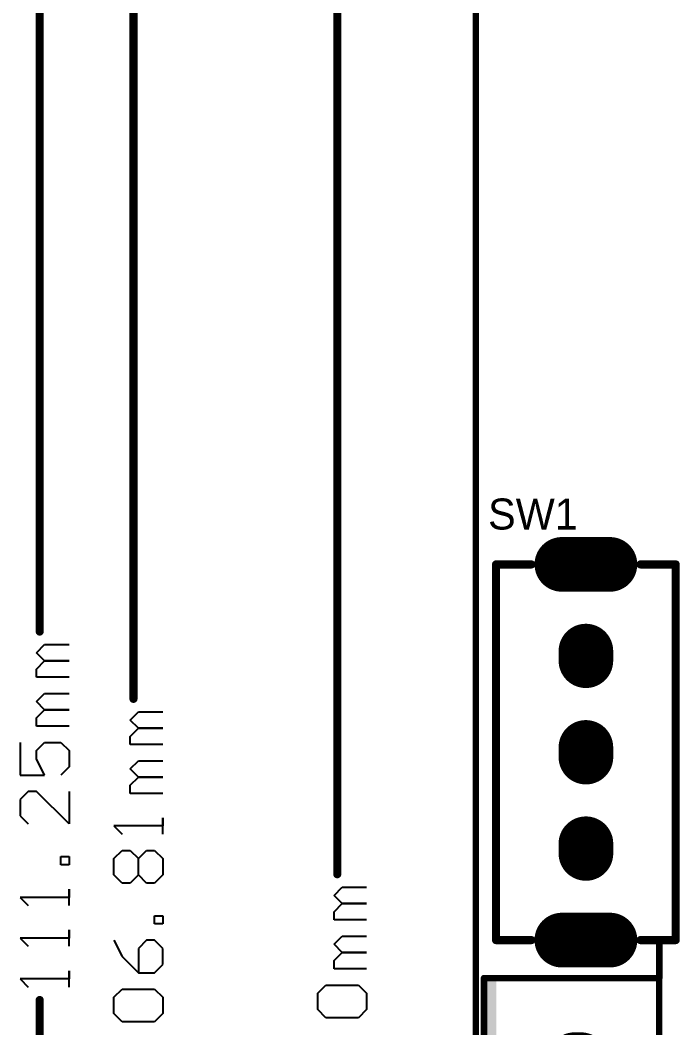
# Model space of a CAD drawing. Header units: millimetres. Extents: x -0.56 to 8.11, y -1.04 to 4.22.
# Drawn here: x -0.559 to 0.25, y 1.749 to 2.985 of the extents above; entities that cross this region are included whole.
import ezdxf

# ---------------------------------------------------------------- set-up
doc = ezdxf.new("R2010")
doc.units = ezdxf.units.MM
doc.header["$MEASUREMENT"] = 0
for name, color, linetype in [('BottomLayer', 5, 'Continuous'), ('BottomSolder', 6, 'Continuous'), ('KeepOutLayer', 6, 'Continuous'), ('MultiLayer', 9, 'Continuous'), ('PadHoleLayer', 156, 'Continuous'), ('TopLayer', 1, 'Continuous'), ('TopOverlay', 2, 'Continuous'), ('TopSolder', 216, 'Continuous')]:
    doc.layers.add(name, color=color, linetype=linetype)

# ---------------------------------------------------------------- blocks, each defined once
blk = doc.blocks.new('SW_SS_12F45_4')
at = {"layer": 'BottomLayer', "const_width": 0.0591}
for points in [[(-0.1122, 0.0295), (-0.1122, -0.0295)], [(0.3484, 0.0295), (0.3484, -0.0295)], [(0.0059, 0), (-0.0059, 0)], [(0.124, 0), (0.1122, 0)], [(0.2421, 0), (0.2303, 0)]]:
    blk.add_lwpolyline(points, dxfattribs=at)
at = {"layer": 'BottomLayer', "const_width": 0.0295}
for points in [[(-0.127, 0.0295, 1), (-0.0974, 0.0295, 1)], [(0.3337, 0.0295, 1), (0.3632, 0.0295, 1)], [(-0.0207, 0, 1), (0.0089, 0, 1)], [(-0.0089, 0, 1), (0.0207, 0, 1)], [(0.0974, 0, 1), (0.127, 0, 1)], [(0.1093, 0, 1), (0.1388, 0, 1)], [(0.2156, 0, 1), (0.2451, 0, 1)], [(0.2274, 0, 1), (0.2569, 0, 1)], [(-0.127, -0.0295, 1), (-0.0974, -0.0295, 1)], [(0.3337, -0.0295, 1), (0.3632, -0.0295, 1)]]:
    blk.add_lwpolyline(points, format="xyb", close=True, dxfattribs=at)
at = {"layer": 'BottomSolder', "const_width": 0.0671}
for points in [[(-0.1122, 0.0295), (-0.1122, -0.0295)], [(0.3484, 0.0295), (0.3484, -0.0295)], [(0.0059, 0), (-0.0059, 0)], [(0.124, 0), (0.1122, 0)], [(0.2421, 0), (0.2303, 0)]]:
    blk.add_lwpolyline(points, dxfattribs=at)
at = {"layer": 'BottomSolder', "const_width": 0.0335}
for points in [[(-0.129, 0.0295, 1), (-0.0954, 0.0295, 1)], [(0.3317, 0.0295, 1), (0.3652, 0.0295, 1)], [(-0.0227, 0, 1), (0.0109, 0, 1)], [(-0.0109, 0, 1), (0.0227, 0, 1)], [(0.0954, 0, 1), (0.129, 0, 1)], [(0.1073, 0, 1), (0.1408, 0, 1)], [(0.2136, 0, 1), (0.2471, 0, 1)], [(0.2254, 0, 1), (0.2589, 0, 1)], [(-0.129, -0.0295, 1), (-0.0954, -0.0295, 1)], [(0.3317, -0.0295, 1), (0.3652, -0.0295, 1)]]:
    blk.add_lwpolyline(points, format="xyb", close=True, dxfattribs=at)
at = {"layer": 'MultiLayer', "const_width": 0.0591}
for points in [[(-0.1122, 0.0295), (-0.1122, -0.0295)], [(0.3484, 0.0295), (0.3484, -0.0295)], [(0.0059, 0), (-0.0059, 0)], [(0.124, 0), (0.1122, 0)], [(0.2421, 0), (0.2303, 0)]]:
    blk.add_lwpolyline(points, dxfattribs=at)
at = {"layer": 'MultiLayer', "const_width": 0.0295}
for points in [[(-0.127, 0.0295, 1), (-0.0974, 0.0295, 1)], [(0.3337, 0.0295, 1), (0.3632, 0.0295, 1)], [(-0.0207, 0, 1), (0.0089, 0, 1)], [(-0.0089, 0, 1), (0.0207, 0, 1)], [(0.0974, 0, 1), (0.127, 0, 1)], [(0.1093, 0, 1), (0.1388, 0, 1)], [(0.2156, 0, 1), (0.2451, 0, 1)], [(0.2274, 0, 1), (0.2569, 0, 1)], [(-0.127, -0.0295, 1), (-0.0974, -0.0295, 1)], [(0.3337, -0.0295, 1), (0.3632, -0.0295, 1)]]:
    blk.add_lwpolyline(points, format="xyb", close=True, dxfattribs=at)
at = {"layer": 'PadHoleLayer', "const_width": 0.00689}
for points in [[(-0.0979, -0.0103), (-0.1265, -0.0103, -1), (-0.1265, 0.0103), (-0.0979, 0.0103, -1)], [(-0.0103, -0.0025), (-0.0103, 0.0025, -1), (0.0103, 0.0025), (0.0103, -0.0025, -1)], [(0.1078, -0.0025), (0.1078, 0.0025, -1), (0.1284, 0.0025), (0.1284, -0.0025, -1)], [(0.2259, -0.0025), (0.2259, 0.0025, -1), (0.2466, 0.0025), (0.2466, -0.0025, -1)], [(0.3627, -0.0103), (0.3342, -0.0103, -1), (0.3342, 0.0103), (0.3627, 0.0103, -1)]]:
    blk.add_lwpolyline(points, format="xyb", close=True, dxfattribs=at)
at = {"layer": 'TopLayer', "const_width": 0.0591}
for points in [[(-0.1122, 0.0295), (-0.1122, -0.0295)], [(0.3484, 0.0295), (0.3484, -0.0295)], [(0.0059, 0), (-0.0059, 0)], [(0.124, 0), (0.1122, 0)], [(0.2421, 0), (0.2303, 0)]]:
    blk.add_lwpolyline(points, dxfattribs=at)
at = {"layer": 'TopLayer', "const_width": 0.0295}
for points in [[(-0.127, 0.0295, 1), (-0.0974, 0.0295, 1)], [(0.3337, 0.0295, 1), (0.3632, 0.0295, 1)], [(-0.0207, 0, 1), (0.0089, 0, 1)], [(-0.0089, 0, 1), (0.0207, 0, 1)], [(0.0974, 0, 1), (0.127, 0, 1)], [(0.1093, 0, 1), (0.1388, 0, 1)], [(0.2156, 0, 1), (0.2451, 0, 1)], [(0.2274, 0, 1), (0.2569, 0, 1)], [(-0.127, -0.0295, 1), (-0.0974, -0.0295, 1)], [(0.3337, -0.0295, 1), (0.3632, -0.0295, 1)]]:
    blk.add_lwpolyline(points, format="xyb", close=True, dxfattribs=at)
at = {"layer": 'TopOverlay', "const_width": 0.01}
for points in [[(-0.1122, 0.1102), (0.3484, 0.1102)], [(-0.1122, 0.1102), (-0.1122, 0.0669)], [(0.3484, 0.1102), (0.3484, 0.0669)], [(-0.1122, -0.0669), (-0.1122, -0.1102)], [(0.3484, -0.0669), (0.3484, -0.1102)], [(-0.1122, -0.1102), (0.3484, -0.1102)]]:
    blk.add_lwpolyline(points, dxfattribs=at)
at = {"layer": 'TopOverlay', "const_width": 0.005}
for points in [[(-0.1147, 0.1102, 1), (-0.1097, 0.1102, 1)], [(-0.1147, 0.1102, 1), (-0.1097, 0.1102, 1)], [(0.3459, 0.1102, 1), (0.3509, 0.1102, 1)], [(0.3459, 0.1102, 1), (0.3509, 0.1102, 1)], [(-0.1147, 0.0669, 1), (-0.1097, 0.0669, 1)], [(0.3459, 0.0669, 1), (0.3509, 0.0669, 1)], [(-0.1147, -0.0669, 1), (-0.1097, -0.0669, 1)], [(0.3459, -0.0669, 1), (0.3509, -0.0669, 1)], [(-0.1147, -0.1102, 1), (-0.1097, -0.1102, 1)], [(-0.1147, -0.1102, 1), (-0.1097, -0.1102, 1)], [(0.3459, -0.1102, 1), (0.3509, -0.1102, 1)], [(0.3459, -0.1102, 1), (0.3509, -0.1102, 1)]]:
    blk.add_lwpolyline(points, format="xyb", close=True, dxfattribs=at)
at = {"layer": 'TopSolder', "const_width": 0.0671}
for points in [[(-0.1122, 0.0295), (-0.1122, -0.0295)], [(0.3484, 0.0295), (0.3484, -0.0295)], [(0.0059, 0), (-0.0059, 0)], [(0.124, 0), (0.1122, 0)], [(0.2421, 0), (0.2303, 0)]]:
    blk.add_lwpolyline(points, dxfattribs=at)
at = {"layer": 'TopSolder', "const_width": 0.0335}
for points in [[(-0.129, 0.0295, 1), (-0.0954, 0.0295, 1)], [(0.3317, 0.0295, 1), (0.3652, 0.0295, 1)], [(-0.0227, 0, 1), (0.0109, 0, 1)], [(-0.0109, 0, 1), (0.0227, 0, 1)], [(0.0954, 0, 1), (0.129, 0, 1)], [(0.1073, 0, 1), (0.1408, 0, 1)], [(0.2136, 0, 1), (0.2471, 0, 1)], [(0.2254, 0, 1), (0.2589, 0, 1)], [(-0.129, -0.0295, 1), (-0.0954, -0.0295, 1)], [(0.3317, -0.0295, 1), (0.3652, -0.0295, 1)]]:
    blk.add_lwpolyline(points, format="xyb", close=True, dxfattribs=at)
blk = doc.blocks.new('XH2_54_6P_MCUSWD_18')
at = {"layer": 'BottomLayer', "const_width": 0.0591}
for points in [[(0.0039, 0.5), (-0.0039, 0.5)], [(0.0039, 0.4), (-0.0039, 0.4)], [(0.0039, 0.3), (-0.0039, 0.3)], [(0.0039, 0.2), (-0.0039, 0.2)], [(0.0039, 0.1), (-0.0039, 0.1)], [(0.0039, 0), (-0.0039, 0)]]:
    blk.add_lwpolyline(points, dxfattribs=at)
at = {"layer": 'BottomLayer', "const_width": 0.0295}
for points in [[(-0.0187, 0.5, 1), (0.0108, 0.5, 1)], [(-0.0108, 0.5, 1), (0.0187, 0.5, 1)], [(-0.0187, 0.4, 1), (0.0108, 0.4, 1)], [(-0.0108, 0.4, 1), (0.0187, 0.4, 1)], [(-0.0187, 0.3, 1), (0.0108, 0.3, 1)], [(-0.0108, 0.3, 1), (0.0187, 0.3, 1)], [(-0.0187, 0.2, 1), (0.0108, 0.2, 1)], [(-0.0108, 0.2, 1), (0.0187, 0.2, 1)], [(-0.0187, 0.1, 1), (0.0108, 0.1, 1)], [(-0.0108, 0.1, 1), (0.0187, 0.1, 1)], [(-0.0187, 0, 1), (0.0108, 0, 1)], [(-0.0108, 0, 1), (0.0187, 0, 1)]]:
    blk.add_lwpolyline(points, format="xyb", close=True, dxfattribs=at)
at = {"layer": 'BottomSolder', "const_width": 0.0671}
for points in [[(0.0039, 0.5), (-0.0039, 0.5)], [(0.0039, 0.4), (-0.0039, 0.4)], [(0.0039, 0.3), (-0.0039, 0.3)], [(0.0039, 0.2), (-0.0039, 0.2)], [(0.0039, 0.1), (-0.0039, 0.1)], [(0.0039, 0), (-0.0039, 0)]]:
    blk.add_lwpolyline(points, dxfattribs=at)
at = {"layer": 'BottomSolder', "const_width": 0.0335}
for points in [[(-0.0207, 0.5, 1), (0.0128, 0.5, 1)], [(-0.0128, 0.5, 1), (0.0207, 0.5, 1)], [(-0.0207, 0.4, 1), (0.0128, 0.4, 1)], [(-0.0128, 0.4, 1), (0.0207, 0.4, 1)], [(-0.0207, 0.3, 1), (0.0128, 0.3, 1)], [(-0.0128, 0.3, 1), (0.0207, 0.3, 1)], [(-0.0207, 0.2, 1), (0.0128, 0.2, 1)], [(-0.0128, 0.2, 1), (0.0207, 0.2, 1)], [(-0.0207, 0.1, 1), (0.0128, 0.1, 1)], [(-0.0128, 0.1, 1), (0.0207, 0.1, 1)], [(-0.0207, 0, 1), (0.0128, 0, 1)], [(-0.0128, 0, 1), (0.0207, 0, 1)]]:
    blk.add_lwpolyline(points, format="xyb", close=True, dxfattribs=at)
at = {"layer": 'MultiLayer', "const_width": 0.0591}
for points in [[(0.0039, 0.5), (-0.0039, 0.5)], [(0.0039, 0.4), (-0.0039, 0.4)], [(0.0039, 0.3), (-0.0039, 0.3)], [(0.0039, 0.2), (-0.0039, 0.2)], [(0.0039, 0.1), (-0.0039, 0.1)], [(0.0039, 0), (-0.0039, 0)]]:
    blk.add_lwpolyline(points, dxfattribs=at)
at = {"layer": 'MultiLayer', "const_width": 0.0295}
for points in [[(-0.0187, 0.5, 1), (0.0108, 0.5, 1)], [(-0.0108, 0.5, 1), (0.0187, 0.5, 1)], [(-0.0187, 0.4, 1), (0.0108, 0.4, 1)], [(-0.0108, 0.4, 1), (0.0187, 0.4, 1)], [(-0.0187, 0.3, 1), (0.0108, 0.3, 1)], [(-0.0108, 0.3, 1), (0.0187, 0.3, 1)], [(-0.0187, 0.2, 1), (0.0108, 0.2, 1)], [(-0.0108, 0.2, 1), (0.0187, 0.2, 1)], [(-0.0187, 0.1, 1), (0.0108, 0.1, 1)], [(-0.0108, 0.1, 1), (0.0187, 0.1, 1)], [(-0.0187, 0, 1), (0.0108, 0, 1)], [(-0.0108, 0, 1), (0.0187, 0, 1)]]:
    blk.add_lwpolyline(points, format="xyb", close=True, dxfattribs=at)
at = {"layer": 'PadHoleLayer', "const_width": 0.0197}
for points in [[(-0.0098, 0.5, 1), (0.0098, 0.5, 1)], [(-0.0098, 0.4, 1), (0.0098, 0.4, 1)], [(-0.0098, 0.3, 1), (0.0098, 0.3, 1)], [(-0.0098, 0.2, 1), (0.0098, 0.2, 1)], [(-0.0098, 0.1, 1), (0.0098, 0.1, 1)], [(-0.0098, 0, 1), (0.0098, 0, 1)]]:
    blk.add_lwpolyline(points, format="xyb", close=True, dxfattribs=at)
at = {"layer": 'TopLayer', "const_width": 0.0591}
for points in [[(0.0039, 0.5), (-0.0039, 0.5)], [(0.0039, 0.4), (-0.0039, 0.4)], [(0.0039, 0.3), (-0.0039, 0.3)], [(0.0039, 0.2), (-0.0039, 0.2)], [(0.0039, 0.1), (-0.0039, 0.1)], [(0.0039, 0), (-0.0039, 0)]]:
    blk.add_lwpolyline(points, dxfattribs=at)
at = {"layer": 'TopLayer', "const_width": 0.0295}
for points in [[(-0.0187, 0.5, 1), (0.0108, 0.5, 1)], [(-0.0108, 0.5, 1), (0.0187, 0.5, 1)], [(-0.0187, 0.4, 1), (0.0108, 0.4, 1)], [(-0.0108, 0.4, 1), (0.0187, 0.4, 1)], [(-0.0187, 0.3, 1), (0.0108, 0.3, 1)], [(-0.0108, 0.3, 1), (0.0187, 0.3, 1)], [(-0.0187, 0.2, 1), (0.0108, 0.2, 1)], [(-0.0108, 0.2, 1), (0.0187, 0.2, 1)], [(-0.0187, 0.1, 1), (0.0108, 0.1, 1)], [(-0.0108, 0.1, 1), (0.0187, 0.1, 1)], [(-0.0187, 0, 1), (0.0108, 0, 1)], [(-0.0108, 0, 1), (0.0187, 0, 1)]]:
    blk.add_lwpolyline(points, format="xyb", close=True, dxfattribs=at)
at = {"layer": 'TopOverlay'}
for p, q in [((0.0425, -0.0025), (0.0675, 0.0225)), ((0.0675, 0.0225), (0.0675, -0.0275)), ((0.0675, -0.0275), (0.0425, -0.0025))]:
    blk.add_line(p, q, dxfattribs=at)
for points, const_width in [([(-0.115, 0.6), (0.1, 0.6)], 0.008), ([(-0.115, -0.1), (-0.115, 0.6)], 0.00787), ([(0.1, -0.1), (0.1, 0.6)], 0.00787), ([(-0.115, -0.1), (0.1, -0.1)], 0.00787)]:
    blk.add_lwpolyline(points, dxfattribs=dict(at, const_width=const_width))
for points, const_width in [([(-0.117, 0.6, 1), (-0.113, 0.6, 1)], 0.004), ([(-0.117, 0.6, 1), (-0.113, 0.6, 1)], 0.00394), ([(0.098, 0.6, 1), (0.102, 0.6, 1)], 0.004), ([(0.098, 0.6, 1), (0.102, 0.6, 1)], 0.00394), ([(-0.117, -0.1, 1), (-0.113, -0.1, 1)], 0.00394), ([(-0.117, -0.1, 1), (-0.113, -0.1, 1)], 0.00394), ([(0.098, -0.1, 1), (0.102, -0.1, 1)], 0.00394), ([(0.098, -0.1, 1), (0.102, -0.1, 1)], 0.00394)]:
    blk.add_lwpolyline(points, format="xyb", close=True, dxfattribs=dict(at, const_width=const_width))
for points in [[(-0.115, 0.6), (-0.115, -0.1), (-0.1, 0.6), (-0.1, -0.1)], [(0.075, 0.525), (0.075, 0.475), (0.1, 0.525), (0.1, 0.475)], [(0.075, 0.025), (0.075, -0.025), (0.1, 0.025), (0.1, -0.025)]]:
    blk.add_solid(points, dxfattribs=at)
at = {"layer": 'TopSolder', "const_width": 0.0671}
for points in [[(0.0039, 0.5), (-0.0039, 0.5)], [(0.0039, 0.4), (-0.0039, 0.4)], [(0.0039, 0.3), (-0.0039, 0.3)], [(0.0039, 0.2), (-0.0039, 0.2)], [(0.0039, 0.1), (-0.0039, 0.1)], [(0.0039, 0), (-0.0039, 0)]]:
    blk.add_lwpolyline(points, dxfattribs=at)
at = {"layer": 'TopSolder', "const_width": 0.0335}
for points in [[(-0.0207, 0.5, 1), (0.0128, 0.5, 1)], [(-0.0128, 0.5, 1), (0.0207, 0.5, 1)], [(-0.0207, 0.4, 1), (0.0128, 0.4, 1)], [(-0.0128, 0.4, 1), (0.0207, 0.4, 1)], [(-0.0207, 0.3, 1), (0.0128, 0.3, 1)], [(-0.0128, 0.3, 1), (0.0207, 0.3, 1)], [(-0.0207, 0.2, 1), (0.0128, 0.2, 1)], [(-0.0128, 0.2, 1), (0.0207, 0.2, 1)], [(-0.0207, 0.1, 1), (0.0128, 0.1, 1)], [(-0.0128, 0.1, 1), (0.0207, 0.1, 1)], [(-0.0207, 0, 1), (0.0128, 0, 1)], [(-0.0128, 0, 1), (0.0207, 0, 1)]]:
    blk.add_lwpolyline(points, format="xyb", close=True, dxfattribs=at)

msp = doc.modelspace()

# ---------------------------------------------------------------- linework, layer by layer
at = {"layer": 'KeepOutLayer'}
for p, q in [((-0.539, 2.2089), (-0.529, 2.2189)), ((-0.529, 2.2189), (-0.499, 2.2189)), ((-0.529, 2.1989), (-0.539, 2.2089)), ((-0.539, 2.1889), (-0.529, 2.1989)), ((-0.539, 2.1789), (-0.539, 2.1889)), ((-0.529, 2.1989), (-0.499, 2.1989)), ((-0.499, 2.1989), (-0.529, 2.1989)), ((-0.499, 2.1789), (-0.539, 2.1789)), ((-0.539, 2.149), (-0.529, 2.159)), ((-0.529, 2.159), (-0.499, 2.159)), ((-0.529, 2.139), (-0.539, 2.149)), ((-0.539, 2.129), (-0.529, 2.139)), ((-0.529, 2.139), (-0.499, 2.139)), ((-0.499, 2.139), (-0.529, 2.139)), ((-0.539, 2.119), (-0.539, 2.129)), ((-0.424, 2.1264), (-0.414, 2.1364)), ((-0.414, 2.1164), (-0.424, 2.1264)), ((-0.414, 2.1364), (-0.384, 2.1364)), ((-0.499, 2.119), (-0.539, 2.119)), ((-0.424, 2.1064), (-0.414, 2.1164)), ((-0.414, 2.1164), (-0.384, 2.1164)), ((-0.384, 2.1164), (-0.414, 2.1164)), ((-0.424, 2.0964), (-0.424, 2.1064)), ((-0.559, 2.099), (-0.559, 2.059)), ((-0.539, 2.089), (-0.529, 2.099)), ((-0.539, 2.079), (-0.539, 2.089)), ((-0.529, 2.099), (-0.509, 2.099)), ((-0.509, 2.099), (-0.499, 2.089)), ((-0.499, 2.089), (-0.499, 2.069)), ((-0.384, 2.0964), (-0.424, 2.0964)), ((-0.529, 2.059), (-0.539, 2.079)), ((-0.424, 2.0665), (-0.414, 2.0764)), ((-0.414, 2.0764), (-0.384, 2.0764)), ((-0.499, 2.069), (-0.509, 2.059)), ((-0.414, 2.0565), (-0.424, 2.0665)), ((-0.559, 2.059), (-0.529, 2.059)), ((-0.424, 2.0465), (-0.414, 2.0565)), ((-0.414, 2.0565), (-0.384, 2.0565)), ((-0.384, 2.0565), (-0.414, 2.0565)), ((-0.549, 2.039), (-0.559, 2.029)), ((-0.539, 2.039), (-0.549, 2.039)), ((-0.499, 1.999), (-0.539, 2.039)), ((-0.499, 2.039), (-0.499, 1.999)), ((-0.424, 2.0365), (-0.424, 2.0465)), ((-0.559, 2.029), (-0.559, 2.009)), ((-0.384, 2.0365), (-0.424, 2.0365)), ((-0.559, 2.009), (-0.549, 1.999)), ((-0.384, 1.9865), (-0.384, 2.0065)), ((-0.384, 2.0065), (-0.384, 1.9965)), ((-0.384, 1.9965), (-0.444, 1.9965)), ((-0.444, 1.9965), (-0.434, 1.9865)), ((-0.444, 1.9565), (-0.434, 1.9665)), ((-0.434, 1.9665), (-0.424, 1.9665)), ((-0.424, 1.9665), (-0.414, 1.9565)), ((-0.414, 1.9565), (-0.404, 1.9665)), ((-0.404, 1.9665), (-0.394, 1.9665)), ((-0.394, 1.9665), (-0.384, 1.9565)), ((-0.509, 1.949), (-0.509, 1.959)), ((-0.509, 1.959), (-0.499, 1.959)), ((-0.499, 1.959), (-0.499, 1.949)), ((-0.444, 1.9365), (-0.444, 1.9565)), ((-0.414, 1.9365), (-0.414, 1.9565)), ((-0.384, 1.9565), (-0.384, 1.9365)), ((-0.499, 1.949), (-0.509, 1.949)), ((-0.434, 1.9265), (-0.444, 1.9365)), ((-0.414, 1.9365), (-0.424, 1.9265)), ((-0.404, 1.9265), (-0.414, 1.9365)), ((-0.384, 1.9365), (-0.394, 1.9265)), ((-0.499, 1.899), (-0.499, 1.919)), ((-0.499, 1.919), (-0.499, 1.909)), ((-0.424, 1.9265), (-0.434, 1.9265)), ((-0.394, 1.9265), (-0.404, 1.9265)), ((-0.174, 1.9114), (-0.164, 1.9214)), ((-0.164, 1.9214), (-0.134, 1.9214)), ((-0.499, 1.909), (-0.559, 1.909)), ((-0.559, 1.909), (-0.549, 1.899)), ((-0.164, 1.9014), (-0.174, 1.9114)), ((-0.174, 1.8914), (-0.164, 1.9014)), ((-0.174, 1.8814), (-0.174, 1.8914)), ((-0.164, 1.9014), (-0.134, 1.9014)), ((-0.134, 1.9014), (-0.164, 1.9014)), ((-0.394, 1.8765), (-0.394, 1.8865)), ((-0.394, 1.8865), (-0.384, 1.8865)), ((-0.384, 1.8865), (-0.384, 1.8765)), ((-0.134, 1.8814), (-0.174, 1.8814)), ((-0.499, 1.8491), (-0.499, 1.869)), ((-0.499, 1.869), (-0.499, 1.859)), ((-0.384, 1.8765), (-0.394, 1.8765)), ((-0.499, 1.859), (-0.559, 1.859)), ((-0.559, 1.859), (-0.549, 1.8491)), ((-0.444, 1.8565), (-0.434, 1.8365)), ((-0.404, 1.8565), (-0.414, 1.8465)), ((-0.394, 1.8565), (-0.404, 1.8565)), ((-0.384, 1.8465), (-0.394, 1.8565)), ((-0.174, 1.8515), (-0.164, 1.8615)), ((-0.164, 1.8615), (-0.134, 1.8615)), ((-0.414, 1.8465), (-0.414, 1.8165)), ((-0.384, 1.8265), (-0.384, 1.8465)), ((-0.164, 1.8415), (-0.174, 1.8515)), ((-0.174, 1.8315), (-0.164, 1.8415)), ((-0.164, 1.8415), (-0.134, 1.8415)), ((-0.134, 1.8415), (-0.164, 1.8415)), ((-0.434, 1.8365), (-0.414, 1.8165)), ((-0.174, 1.8215), (-0.174, 1.8315)), ((-0.499, 1.7991), (-0.499, 1.8191)), ((-0.499, 1.8191), (-0.499, 1.8091)), ((-0.414, 1.8165), (-0.394, 1.8165)), ((-0.394, 1.8165), (-0.384, 1.8265)), ((-0.134, 1.8215), (-0.174, 1.8215)), ((-0.499, 1.8091), (-0.559, 1.8091)), ((-0.559, 1.8091), (-0.549, 1.7991)), ((-0.444, 1.7865), (-0.434, 1.7965)), ((-0.434, 1.7965), (-0.394, 1.7965)), ((-0.394, 1.7965), (-0.384, 1.7865)), ((-0.194, 1.7915), (-0.184, 1.8015)), ((-0.194, 1.7715), (-0.194, 1.7915)), ((-0.184, 1.8015), (-0.144, 1.8015)), ((-0.144, 1.8015), (-0.134, 1.7915)), ((-0.134, 1.7915), (-0.134, 1.7715)), ((-0.444, 1.7666), (-0.444, 1.7865)), ((-0.384, 1.7865), (-0.384, 1.7666)), ((-0.184, 1.7615), (-0.194, 1.7715)), ((-0.134, 1.7715), (-0.144, 1.7615)), ((-0.434, 1.7566), (-0.444, 1.7666)), ((-0.394, 1.7566), (-0.434, 1.7566)), ((-0.384, 1.7666), (-0.394, 1.7566)), ((-0.144, 1.7615), (-0.184, 1.7615))]:
    msp.add_line(p, q, dxfattribs=at)
for points, const_width in [([(-0.535, 2.2349), (-0.535, 4.215)], 0.01), ([(-0.42, 2.1524), (-0.42, 4.04)], 0.01), ([(0, 0), (0, 4.04)], 0.008), ([(-0.17, 1.9374), (-0.17, 3.65)], 0.01), ([(-0.535, -0.165), (-0.535, 1.7831)], 0.01)]:
    msp.add_lwpolyline(points, dxfattribs=dict(at, const_width=const_width))
at = {"layer": 'KeepOutLayer', "const_width": 0.005}
for points in [[(-0.5375, 2.2349, 1), (-0.5325, 2.2349, 1)], [(-0.4225, 2.1524, 1), (-0.4175, 2.1524, 1)], [(-0.1725, 1.9374, 1), (-0.1675, 1.9374, 1)], [(-0.5375, 1.7831, 1), (-0.5325, 1.7831, 1)]]:
    msp.add_lwpolyline(points, format="xyb", close=True, dxfattribs=at)
at = {"layer": 'TopOverlay', "const_width": 0.008}
msp.add_lwpolyline([(0.225, 1.81), (0.225, 1.855)], dxfattribs=at)
at = {"layer": 'TopOverlay', "const_width": 0.004}
for points in [[(0.223, 1.855, 1), (0.227, 1.855, 1)], [(0.223, 1.81, 1), (0.227, 1.81, 1)]]:
    msp.add_lwpolyline(points, format="xyb", close=True, dxfattribs=at)

# ---------------------------------------------------------------- block references
at = {"rotation": 90}
msp.add_blockref('SW_SS_12F45_4', (0.135, 1.9688), dxfattribs=at)
msp.add_blockref('XH2_54_6P_MCUSWD_18', (0.125, 1.21))

# ---------------------------------------------------------------- texts
at = {"layer": 'TopOverlay'}
msp.add_text('SW1', height=0.038, dxfattribs=at).set_placement((0.015, 2.36))

doc.saveas('drawing.dxf')
